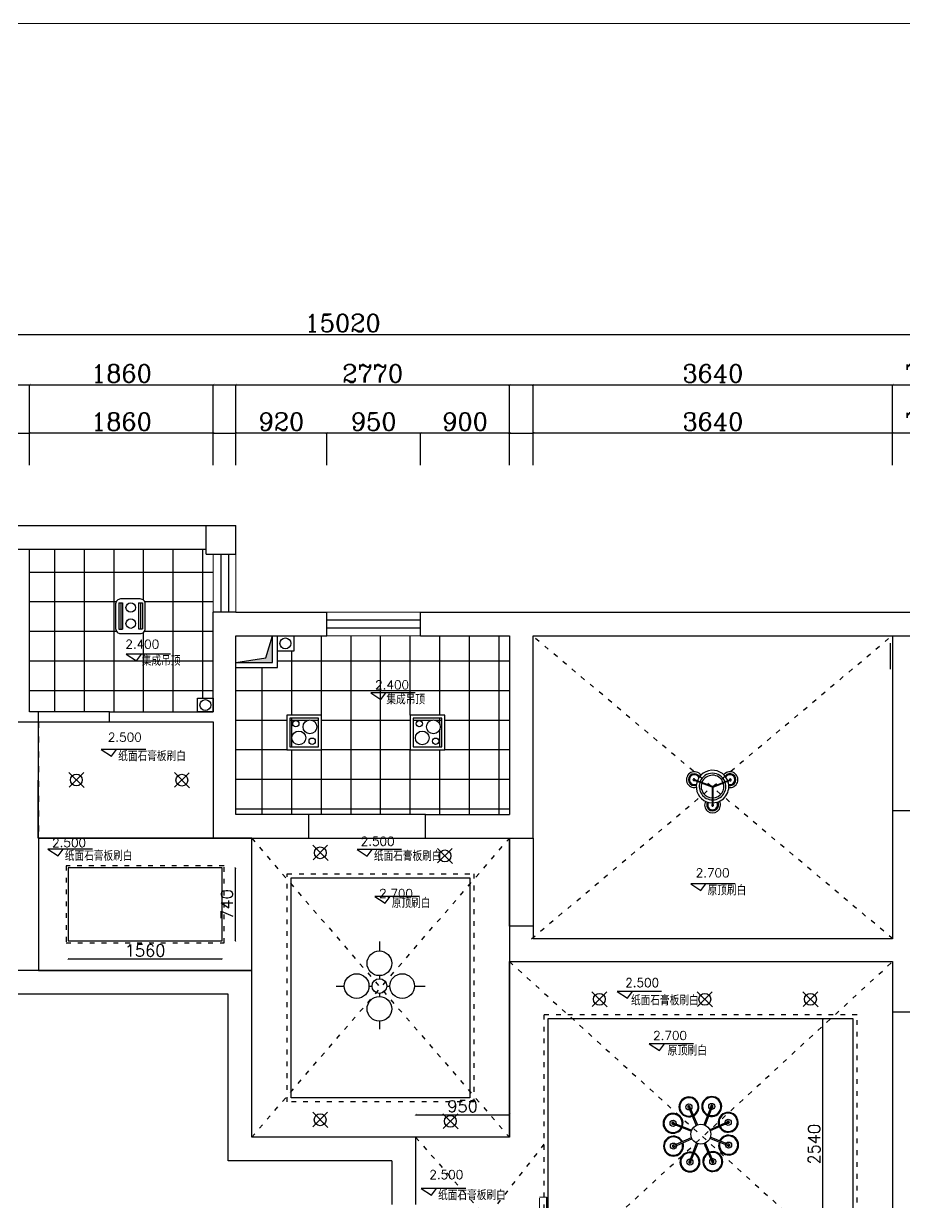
# Model space of a CAD drawing. Header units: millimetres. Extents: x 512961 to 1001058, y -961995 to -458543.
# Drawn here: x 781415 to 790335, y -936326 to -924380 of the extents above; entities that cross this region are included whole.
import ezdxf

# ---------------------------------------------------------------- set-up
doc = ezdxf.new("R2010")
doc.units = ezdxf.units.MM
doc.header["$MEASUREMENT"] = 0
doc.header["$PDMODE"] = 3
doc.linetypes.add('ACAD_ISO03W100', pattern=[30, 12, -18])
doc.layers.get('0').update_dxf_attribs({"linetype": 'CONTINUOUS'})
doc.layers.get('DEFPOINTS').update_dxf_attribs({"linetype": 'CONTINUOUS'})
for name, color, linetype in [('0-ELV-01-细实线', 1, 'CONTINUOUS'), ('1', 7, 'CONTINUOUS'), ('2', 4, 'CONTINUOUS'), ('FUR', 15, 'CONTINUOUS'), ('txt', 7, 'CONTINUOUS'), ('WINDOW', 5, 'CONTINUOUS'), ('WINDOW_TEXT', 7, 'CONTINUOUS'), ('图例-电', 7, 'CONTINUOUS'), ('图层1', 1, 'CONTINUOUS'), ('装饰细节', 1, 'CONTINUOUS'), ('辅助线', 8, 'CONTINUOUS')]:
    doc.layers.add(name, color=color, linetype=linetype)
doc.layers.add('门窗', color=4, linetype='CONTINUOUS', lineweight=13)
doc.styles.get("Standard").update_dxf_attribs({"font": 'complex.shx', "bigfont": 'hzxy.shx'})
doc.dimstyles.new('LMDIM40', dxfattribs={"dimtxt": 80, "dimasz": 20, "dimexe": 0, "dimexo": 0, "dimgap": 25, "dimtad": 1, "dimdec": 0, "dimzin": 0, "dimdsep": 46, "dimtxsty": 'Standard', "dimblk1": 'DOT', "dimblk2": 'DOT', "dimsah": 1, "dimcen": 0, "dimclrd": 2, "dimclre": 2, "dimclrt": 2, "dimadec": 0, "dimazin": 0, "dimtfac": 1, "dimtdec": 0, "dimtmove": 2, "dimatfit": 3, "dimldrblk": 'DOT', "dimfxl": 0, "dimtolj": 1, "dimtzin": 0, "dimarcsym": 0})
pattern_1 = [(0, (307130.2, -376138.1), (0, 300), []), (90, (307130.2, -376138.1), (-300, 2e-14), [])]

# ---------------------------------------------------------------- blocks, each defined once
blk = doc.blocks.new('_ArchTick')
at = {"color": 0, "linetype": 'ByBlock', "const_width": 0.15}
blk.add_lwpolyline([(-0.5, -0.5), (0.5, 0.5)], dxfattribs=at)
blk = doc.blocks.new('*D589')
at = {"layer": 'DEFPOINTS', "color": 0}
for p in [(783335, -928529), (781475, -928856), (783335, -928856)]:
    blk.add_point(p, dxfattribs=at)
at = {"layer": 'txt', "color": 2, "lineweight": -2}
for p, q in [((781475, -928856), (781475, -928529)), ((781475, -928529), (783335, -928529)), ((783335, -928856), (783335, -928529))]:
    blk.add_line(p, q, dxfattribs=at)
at = {"layer": 'txt', "color": 2, "lineweight": -2, "xscale": 20, "yscale": 20, "zscale": 20, "rotation": 180}
blk.add_blockref('_ArchTick', (781475, -928529), dxfattribs=at)
at = {"layer": 'txt', "color": 2, "lineweight": -2, "xscale": 20, "yscale": 20, "zscale": 20}
blk.add_blockref('_ArchTick', (783335, -928529), dxfattribs=at)
at = {"layer": 'txt', "color": 2, "insert": (782405, -928414), "char_height": 180, "attachment_point": 5}
blk.add_mtext('\\A1;1860', dxfattribs=at)
blk = doc.blocks.new('_DOT')
at = {"color": 0, "linetype": 'ByBlock'}
blk.add_line((-0.5, 0), (-1, 0), dxfattribs=at)
at = {"color": 0, "linetype": 'ByBlock', "const_width": 0.5}
blk.add_lwpolyline([(-0.25, 0, 1), (0.25, 0, 1)], format="xyb", close=True, dxfattribs=at)
blk = doc.blocks.new('DOT')
at = {"color": 0, "linetype": 'ByBlock'}
blk.add_line((-0.35, 0), (-1, 0), dxfattribs=at)
at = {"color": 0, "linetype": 'ByBlock', "const_width": 0.35}
blk.add_lwpolyline([(-0.175, 0, 1), (0.175, 0, 1)], format="xyb", close=True, dxfattribs=at)
blk = doc.blocks.new('*D590')
at = {"layer": 'DEFPOINTS', "color": 0}
for p in [(784485, -928529), (783565, -928856), (784485, -928856)]:
    blk.add_point(p, dxfattribs=at)
at = {"layer": 'txt', "color": 2, "lineweight": -2}
for p, q in [((783565, -928856), (783565, -928529)), ((783565, -928529), (784485, -928529)), ((784485, -928856), (784485, -928529))]:
    blk.add_line(p, q, dxfattribs=at)
at = {"layer": 'txt', "color": 2, "lineweight": -2, "xscale": 20, "yscale": 20, "zscale": 20, "rotation": 180}
blk.add_blockref('_ArchTick', (783565, -928529), dxfattribs=at)
at = {"layer": 'txt', "color": 2, "lineweight": -2, "xscale": 20, "yscale": 20, "zscale": 20}
blk.add_blockref('_ArchTick', (784485, -928529), dxfattribs=at)
at = {"layer": 'txt', "color": 2, "insert": (784025, -928414), "char_height": 180, "attachment_point": 5}
blk.add_mtext('\\A1;920', dxfattribs=at)
blk = doc.blocks.new('*D591')
at = {"layer": 'DEFPOINTS', "color": 0}
for p in [(785435, -928529), (784485, -928856), (785435, -928856)]:
    blk.add_point(p, dxfattribs=at)
at = {"layer": 'txt', "color": 2, "lineweight": -2}
for p, q in [((784485, -928856), (784485, -928529)), ((784485, -928529), (785435, -928529)), ((785435, -928856), (785435, -928529))]:
    blk.add_line(p, q, dxfattribs=at)
at = {"layer": 'txt', "color": 2, "lineweight": -2, "xscale": 20, "yscale": 20, "zscale": 20, "rotation": 180}
blk.add_blockref('_ArchTick', (784485, -928529), dxfattribs=at)
at = {"layer": 'txt', "color": 2, "lineweight": -2, "xscale": 20, "yscale": 20, "zscale": 20}
blk.add_blockref('_ArchTick', (785435, -928529), dxfattribs=at)
at = {"layer": 'txt', "color": 2, "insert": (784960, -928414), "char_height": 180, "attachment_point": 5}
blk.add_mtext('\\A1;950', dxfattribs=at)
blk = doc.blocks.new('*D592')
at = {"layer": 'DEFPOINTS', "color": 0}
for p in [(786335, -928529), (785435, -928856), (786335, -928856)]:
    blk.add_point(p, dxfattribs=at)
at = {"layer": 'txt', "color": 2, "lineweight": -2}
for p, q in [((785435, -928856), (785435, -928529)), ((785435, -928529), (786335, -928529)), ((786335, -928856), (786335, -928529))]:
    blk.add_line(p, q, dxfattribs=at)
at = {"layer": 'txt', "color": 2, "lineweight": -2, "xscale": 20, "yscale": 20, "zscale": 20, "rotation": 180}
blk.add_blockref('_ArchTick', (785435, -928529), dxfattribs=at)
at = {"layer": 'txt', "color": 2, "lineweight": -2, "xscale": 20, "yscale": 20, "zscale": 20}
blk.add_blockref('_ArchTick', (786335, -928529), dxfattribs=at)
at = {"layer": 'txt', "color": 2, "insert": (785885, -928414), "char_height": 180, "attachment_point": 5}
blk.add_mtext('\\A1;900', dxfattribs=at)
blk = doc.blocks.new('*D593')
at = {"layer": 'DEFPOINTS', "color": 0}
for p in [(790215, -928529), (786575, -928856), (790215, -928856)]:
    blk.add_point(p, dxfattribs=at)
at = {"layer": 'txt', "color": 2, "lineweight": -2}
for p, q in [((786575, -928856), (786575, -928529)), ((786575, -928529), (790215, -928529)), ((790215, -928856), (790215, -928529))]:
    blk.add_line(p, q, dxfattribs=at)
at = {"layer": 'txt', "color": 2, "lineweight": -2, "xscale": 20, "yscale": 20, "zscale": 20, "rotation": 180}
blk.add_blockref('_ArchTick', (786575, -928529), dxfattribs=at)
at = {"layer": 'txt', "color": 2, "lineweight": -2, "xscale": 20, "yscale": 20, "zscale": 20}
blk.add_blockref('_ArchTick', (790215, -928529), dxfattribs=at)
at = {"layer": 'txt', "color": 2, "insert": (788395, -928414), "char_height": 180, "attachment_point": 5}
blk.add_mtext('\\A1;3640', dxfattribs=at)
blk = doc.blocks.new('*D594')
at = {"layer": 'DEFPOINTS', "color": 0}
for p in [(790925, -928529), (790215, -928856), (790925, -928856)]:
    blk.add_point(p, dxfattribs=at)
at = {"layer": 'txt', "color": 2, "lineweight": -2}
for p, q in [((790215, -928856), (790215, -928529)), ((790215, -928529), (790925, -928529)), ((790925, -928856), (790925, -928529))]:
    blk.add_line(p, q, dxfattribs=at)
at = {"layer": 'txt', "color": 2, "lineweight": -2, "xscale": 20, "yscale": 20, "zscale": 20, "rotation": 180}
blk.add_blockref('_ArchTick', (790215, -928529), dxfattribs=at)
at = {"layer": 'txt', "color": 2, "lineweight": -2, "xscale": 20, "yscale": 20, "zscale": 20}
blk.add_blockref('_ArchTick', (790925, -928529), dxfattribs=at)
at = {"layer": 'txt', "color": 2, "insert": (790570, -928414), "char_height": 180, "attachment_point": 5}
blk.add_mtext('\\A1;710', dxfattribs=at)
blk = doc.blocks.new('*D598')
at = {"layer": 'DEFPOINTS', "color": 0}
for p in [(783335, -928041), (781475, -928856), (783335, -928856)]:
    blk.add_point(p, dxfattribs=at)
at = {"layer": 'txt', "color": 2, "lineweight": -2}
for p, q in [((781475, -928856), (781475, -928041)), ((781475, -928041), (783335, -928041)), ((783335, -928856), (783335, -928041))]:
    blk.add_line(p, q, dxfattribs=at)
at = {"layer": 'txt', "color": 2, "lineweight": -2, "xscale": 20, "yscale": 20, "zscale": 20, "rotation": 180}
blk.add_blockref('_ArchTick', (781475, -928041), dxfattribs=at)
at = {"layer": 'txt', "color": 2, "lineweight": -2, "xscale": 20, "yscale": 20, "zscale": 20}
blk.add_blockref('_ArchTick', (783335, -928041), dxfattribs=at)
at = {"layer": 'txt', "color": 2, "insert": (782405, -927926), "char_height": 180, "attachment_point": 5}
blk.add_mtext('\\A1;1860', dxfattribs=at)
blk = doc.blocks.new('*D599')
at = {"layer": 'DEFPOINTS', "color": 0}
for p in [(786335, -928041), (783565, -928856), (786335, -928856)]:
    blk.add_point(p, dxfattribs=at)
at = {"layer": 'txt', "color": 2, "lineweight": -2}
for p, q in [((783565, -928856), (783565, -928041)), ((783565, -928041), (786335, -928041)), ((786335, -928856), (786335, -928041))]:
    blk.add_line(p, q, dxfattribs=at)
at = {"layer": 'txt', "color": 2, "lineweight": -2, "xscale": 20, "yscale": 20, "zscale": 20, "rotation": 180}
blk.add_blockref('_ArchTick', (783565, -928041), dxfattribs=at)
at = {"layer": 'txt', "color": 2, "lineweight": -2, "xscale": 20, "yscale": 20, "zscale": 20}
blk.add_blockref('_ArchTick', (786335, -928041), dxfattribs=at)
at = {"layer": 'txt', "color": 2, "insert": (784950, -927926), "char_height": 180, "attachment_point": 5}
blk.add_mtext('\\A1;2770', dxfattribs=at)
blk = doc.blocks.new('*D600')
at = {"layer": 'DEFPOINTS', "color": 0}
for p in [(790215, -928041), (786575, -928856), (790215, -928856)]:
    blk.add_point(p, dxfattribs=at)
at = {"layer": 'txt', "color": 2, "lineweight": -2}
for p, q in [((786575, -928856), (786575, -928041)), ((786575, -928041), (790215, -928041)), ((790215, -928856), (790215, -928041))]:
    blk.add_line(p, q, dxfattribs=at)
at = {"layer": 'txt', "color": 2, "lineweight": -2, "xscale": 20, "yscale": 20, "zscale": 20, "rotation": 180}
blk.add_blockref('_ArchTick', (786575, -928041), dxfattribs=at)
at = {"layer": 'txt', "color": 2, "lineweight": -2, "xscale": 20, "yscale": 20, "zscale": 20}
blk.add_blockref('_ArchTick', (790215, -928041), dxfattribs=at)
at = {"layer": 'txt', "color": 2, "insert": (788395, -927926), "char_height": 180, "attachment_point": 5}
blk.add_mtext('\\A1;3640', dxfattribs=at)
blk = doc.blocks.new('*D601')
at = {"layer": 'DEFPOINTS', "color": 0}
for p in [(790925, -928041), (790215, -928856), (790925, -928856)]:
    blk.add_point(p, dxfattribs=at)
at = {"layer": 'txt', "color": 2, "lineweight": -2}
for p, q in [((790215, -928856), (790215, -928041)), ((790215, -928041), (790925, -928041)), ((790925, -928856), (790925, -928041))]:
    blk.add_line(p, q, dxfattribs=at)
at = {"layer": 'txt', "color": 2, "lineweight": -2, "xscale": 20, "yscale": 20, "zscale": 20, "rotation": 180}
blk.add_blockref('_ArchTick', (790215, -928041), dxfattribs=at)
at = {"layer": 'txt', "color": 2, "lineweight": -2, "xscale": 20, "yscale": 20, "zscale": 20}
blk.add_blockref('_ArchTick', (790925, -928041), dxfattribs=at)
at = {"layer": 'txt', "color": 2, "insert": (790570, -927926), "char_height": 180, "attachment_point": 5}
blk.add_mtext('\\A1;710', dxfattribs=at)
blk = doc.blocks.new('*D603')
at = {"layer": 'DEFPOINTS', "color": 0}
for p in [(792155, -927530), (777135, -928856), (792155, -928856)]:
    blk.add_point(p, dxfattribs=at)
at = {"layer": 'txt', "color": 2, "lineweight": -2}
for p, q in [((777135, -928856), (777135, -927530)), ((777135, -927530), (792155, -927530)), ((792155, -928856), (792155, -927530))]:
    blk.add_line(p, q, dxfattribs=at)
at = {"layer": 'txt', "color": 2, "lineweight": -2, "xscale": 20, "yscale": 20, "zscale": 20, "rotation": 180}
blk.add_blockref('_ArchTick', (777135, -927530), dxfattribs=at)
at = {"layer": 'txt', "color": 2, "lineweight": -2, "xscale": 20, "yscale": 20, "zscale": 20}
blk.add_blockref('_ArchTick', (792155, -927530), dxfattribs=at)
at = {"layer": 'txt', "color": 2, "insert": (784645, -927415), "char_height": 180, "attachment_point": 5}
blk.add_mtext('\\A1;15020', dxfattribs=at)
blk = doc.blocks.new('*D1157')
at = {"layer": 'DEFPOINTS', "color": 0}
for p in [(786335, -935437), (785385, -935666), (786335, -935666)]:
    blk.add_point(p, dxfattribs=at)
at = {"layer": 'txt', "color": 2, "lineweight": -2}
for p, q in [((785385, -935438), (785385, -935437)), ((785385, -935437), (786335, -935437)), ((786335, -935438), (786335, -935437))]:
    blk.add_line(p, q, dxfattribs=at)
at = {"layer": 'txt', "color": 2, "lineweight": -2, "xscale": 20, "yscale": 20, "zscale": 20, "rotation": 180}
blk.add_blockref('_ArchTick', (785385, -935437), dxfattribs=at)
at = {"layer": 'txt', "color": 2, "lineweight": -2, "xscale": 20, "yscale": 20, "zscale": 20}
blk.add_blockref('_ArchTick', (786335, -935437), dxfattribs=at)
at = {"layer": 'txt', "color": 2, "insert": (785860, -935352), "char_height": 120, "attachment_point": 5}
blk.add_mtext('\\A1;950', dxfattribs=at)
blk = doc.blocks.new('*D1158')
at = {"layer": 'DEFPOINTS', "color": 0}
for p in [(789815, -934466), (789505, -937006), (789815, -937006)]:
    blk.add_point(p, dxfattribs=at)
at = {"layer": 'txt', "color": 2, "lineweight": -2}
for p, q in [((789506, -934466), (789505, -934466)), ((789505, -934466), (789505, -937006)), ((789506, -937006), (789505, -937006))]:
    blk.add_line(p, q, dxfattribs=at)
at = {"layer": 'txt', "color": 2, "lineweight": -2, "xscale": 20, "yscale": 20, "zscale": 20}
for p, rotation in [((789505, -934466), 90), ((789505, -937006), 270)]:
    blk.add_blockref('_ArchTick', p, dxfattribs=dict(at, rotation=rotation))
at = {"layer": 'txt', "color": 2, "insert": (789420, -935736), "char_height": 120, "attachment_point": 5, "rotation": 90}
blk.add_mtext('\\A1;2540', dxfattribs=at)
blk = doc.blocks.new('*D1213')
at = {"layer": 'DEFPOINTS', "color": 0}
for p in [(783425, -932936), (783559, -932936), (783425, -933676)]:
    blk.add_point(p, dxfattribs=at)
at = {"layer": 'txt', "color": 2, "lineweight": -2}
for p, q in [((783558, -932936), (783559, -932936)), ((783559, -933676), (783559, -932936)), ((783558, -933676), (783559, -933676))]:
    blk.add_line(p, q, dxfattribs=at)
at = {"layer": 'txt', "color": 2, "lineweight": -2, "xscale": 20, "yscale": 20, "zscale": 20}
for p, rotation in [((783559, -932936), 90), ((783559, -933676), 270)]:
    blk.add_blockref('_ArchTick', p, dxfattribs=dict(at, rotation=rotation))
at = {"layer": 'txt', "color": 2, "insert": (783474, -933306), "char_height": 120, "attachment_point": 5, "rotation": 90}
blk.add_mtext('\\A1;740', dxfattribs=at)
blk = doc.blocks.new('*D1214')
at = {"layer": 'DEFPOINTS', "color": 0}
for p in [(781865, -933676), (783425, -933676), (783425, -933859)]:
    blk.add_point(p, dxfattribs=at)
at = {"layer": 'txt', "color": 2, "lineweight": -2}
for p, q in [((781865, -933858), (781865, -933859)), ((781865, -933859), (783425, -933859)), ((783425, -933858), (783425, -933859))]:
    blk.add_line(p, q, dxfattribs=at)
at = {"layer": 'txt', "color": 2, "lineweight": -2, "xscale": 20, "yscale": 20, "zscale": 20, "rotation": 180}
blk.add_blockref('_ArchTick', (781865, -933859), dxfattribs=at)
at = {"layer": 'txt', "color": 2, "lineweight": -2, "xscale": 20, "yscale": 20, "zscale": 20}
blk.add_blockref('_ArchTick', (783425, -933859), dxfattribs=at)
at = {"layer": 'txt', "color": 2, "insert": (782645, -933774), "char_height": 120, "attachment_point": 5}
blk.add_mtext('\\A1;1560', dxfattribs=at)

msp = doc.modelspace()

# ---------------------------------------------------------------- hatches: boundary and pattern name
at = {"layer": 'txt'}
msp.add_hatch(color=256, dxfattribs=at).paths.add_polyline_path([(783934.6, -930585.7), (783867.4, -930805.9), (783564.6, -930855.7), (783934.6, -930855.7)])
at = {"layer": '辅助线'}
h = msp.add_hatch(dxfattribs=at)
h.set_pattern_fill('_USER', color=256, scale=300, style=0, double=1, pattern_type=0)
h.set_pattern_definition(pattern_1)
h.paths.add_polyline_path([(782284.6, -931355.7), (783177, -931355.7), (783177, -931217.2), (783334.6, -931217.2), (783334.6, -930345.7), (783334.6, -929755.7), (783264.6, -929755.7), (783264.6, -929705.7), (781474.6, -929705.7), (781474.6, -931355.7), (781564.6, -931355.7)])
h.paths.add_polyline_path([(782346.7, -930511.1), (782346.7, -930261.1, -0.4142136), (782396.7, -930211.1), (782596.7, -930211.1, -0.4142136), (782646.7, -930261.1), (782646.7, -930511.1, -0.4142136), (782596.7, -930561.1), (782396.7, -930561.1, -0.4142136)], flags=16)
h.paths.add_polyline_path([(782377.8, -930516.7), (782377.8, -930248.8), (782417.8, -930248.8), (782417.8, -930516.7)], flags=0)
h.paths.add_polyline_path([(782451.4, -930460.9, -1), (782546.7, -930460.9, -1)], flags=0)
h.paths.add_polyline_path([(782578.2, -930514.7), (782578.2, -930250.8), (782618.2, -930250.8), (782618.2, -930514.7)], flags=0)
h.paths.add_polyline_path([(782451.4, -930298.4, -1), (782546.7, -930298.4, -1)], flags=0)
h = msp.add_hatch(dxfattribs=at)
h.set_pattern_fill('_USER', color=256, scale=300, style=0, double=1, pattern_type=0)
h.set_pattern_definition(pattern_1)
h.paths.add_polyline_path([(785484.6, -932395.7), (786334.6, -932395.7), (786334.6, -930585.7), (785434.6, -930585.7), (784484.6, -930585.7), (784151.8, -930585.7), (784151.8, -930739.1), (783984.6, -930739.1), (783984.6, -930905.7), (783564.6, -930905.7), (783564.6, -932395.7), (784304.6, -932395.7)])
h.paths.add_polyline_path([(785330.2, -931738.1), (785330.2, -931388.1), (785680.2, -931388.1), (785680.2, -931738.1)], flags=16)
h.paths.add_polyline_path([(785360.2, -931708.1), (785360.2, -931418.1), (785650.2, -931418.1), (785650.2, -931708.1)], flags=0)
h.paths.add_polyline_path([(785382.4, -931619, -1), (785521.7, -931619, -1)], flags=0)
h.paths.add_polyline_path([(784430.2, -931738.1), (784080.2, -931738.1), (784080.2, -931388.1), (784430.2, -931388.1)], flags=16)
h.paths.add_polyline_path([(785389.5, -931475.2, -1), (785453.3, -931475.2, -1)], flags=0)
h.paths.add_polyline_path([(785554.9, -931652.3, -1), (785618.7, -931652.3, -1)], flags=0)
h.paths.add_polyline_path([(784400.2, -931708.1), (784110.2, -931708.1), (784110.2, -931418.1), (784400.2, -931418.1)], flags=0)
h.paths.add_polyline_path([(785494.7, -931506.8, -1), (785634, -931506.8, -1)], flags=0)
h.paths.add_polyline_path([(784304.9, -931652.3, -1), (784368.7, -931652.3, -1)], flags=0)
h.paths.add_polyline_path([(784244.7, -931506.8, -1), (784384, -931506.8, -1)], flags=0)
h.paths.add_polyline_path([(784132.4, -931619, -1), (784271.7, -931619, -1)], flags=0)
h.paths.add_polyline_path([(784139.5, -931475.2, -1), (784203.3, -931475.2, -1)], flags=0)

# ---------------------------------------------------------------- linework, layer by layer
at = {"color": 44, "linetype": 'ByBlock', "ltscale": 3}
for p, q in [((782397.8, -930248.8), (782397.8, -930516.7)), ((782397.8, -930278.6), (782397.8, -930512.7)), ((782598.2, -930250.8), (782598.2, -930514.7))]:
    msp.add_line(p, q, dxfattribs=at)
at = {"color": 8, "linetype": 'ACAD_ISO03W100', "ltscale": 4}
for p, q in [((790217.3, -933655.7), (786557.3, -930575.7)), ((786557.3, -933655.7), (790217.3, -930575.7)), ((783724.6, -932635.7), (786334.6, -935665.7)), ((783724.6, -935665.7), (786334.6, -932635.7)), ((786334.6, -933885.7), (790214.6, -937405.7)), ((786724.6, -937105.7), (790214.6, -933885.7)), ((785384.6, -935665.7), (786654.1, -937105.7)), ((786684.6, -935735.7), (785384.6, -937405.7))]:
    msp.add_line(p, q, dxfattribs=at)
at = {"color": 250}
for p, q in [((790194.6, -930922.8), (790194.6, -930660.2)), ((790214.6, -934395.7), (790214.6, -936745.7))]:
    msp.add_line(p, q, dxfattribs=at)
at = {"color": 7, "linetype": 'ByBlock', "ltscale": 3}
for p, q in [((788387.6, -932117.4), (788210, -932050.2)), ((788390.2, -932111.2), (788212.8, -932044.1)), ((788388.8, -932119.3), (788388.8, -932292)), ((788394, -932111), (788561.7, -932044.3)), ((788396, -932119.2), (788396, -932291.8)), ((788397.2, -932117), (788563.7, -932050.7))]:
    msp.add_line(p, q, dxfattribs=at)
at = {"color": 4}
msp.add_lwpolyline([(773412.7, -924381.6), (773412.7, -942896.8), (795236.3, -942895.4), (795236.3, -924380.2)], close=True, dxfattribs=at)
at = {"color": 8, "linetype": 'ACAD_ISO03W100', "ltscale": 4}
for points in [[(783444.6, -932915.7), (781844.6, -932915.7), (781844.6, -933695.7), (783444.6, -933695.7)], [(784084.6, -932995.7), (785974.6, -932995.7), (785974.6, -935305.7), (784084.6, -935305.7)], [(786684.6, -937045.7), (789854.6, -937045.7), (789854.6, -934425.7), (786684.6, -934425.7)]]:
    msp.add_lwpolyline(points, close=True, dxfattribs=at)
at = {"color": 44, "linetype": 'ByBlock', "ltscale": 3}
for centre, radius in [((782499, -930298.4), 47.6), ((782499, -930460.9), 47.6), ((784171.4, -931475.2), 31.9), ((784314.3, -931506.8), 69.6), ((785421.4, -931475.2), 31.9), ((785564.3, -931506.8), 69.6), ((784202.1, -931619), 69.6), ((784336.8, -931652.3), 31.9), ((785452.1, -931619), 69.6), ((785586.8, -931652.3), 31.9)]:
    msp.add_circle(centre, radius, dxfattribs=at)
at = {"color": 7, "linetype": 'ByBlock', "ltscale": 3}
msp.add_circle((788392.3, -932115.7), 5.03, dxfattribs=at)
for centre, radius, start, end in [((788207.2, -932041.9), 80, 31.937, 284.00107), ((788391.4, -932111.8), 165, 21.62829, 269.11134), ((788568.3, -932041.7), 80, 261.25502, 137.18021), ((788202.9, -932043.2), 10, 354.71588, 315.43487), ((788391.4, -932111.8), 165, 271.61974, 19.28876), ((788571.7, -932044.7), 10, 216.93124, 177.44399), ((788391.7, -932298.6), 80, 152.0321, 28.16104), ((788392.8, -932301.2), 10, 113.12669, 70.75975)]:
    msp.add_arc(centre, radius, start, end, dxfattribs=at)
at = {"color": 44, "linetype": 'ByBlock', "ltscale": 3}
for centre, radius, start, end in [((788207.2, -932041.9), 60, 27.47403, 289.17142), ((788207.2, -932041.9), 50, 22.51016, 294.84057), ((788391.4, -932111.8), 135, 21.61273, 159.1944), ((788391.4, -932111.8), 115, 21.59786, 159.18017), ((788568.3, -932041.7), 60, 258.14898, 141.64318), ((788568.3, -932041.7), 50, 254.45674, 146.60705), ((788391.4, -932111.8), 135, 162.04086, 268.91384), ((788391.4, -932111.8), 115, 162.52214, 268.72491), ((788391.4, -932111.8), 135, 271.97981, 18.75288), ((788391.4, -932111.8), 115, 272.3243, 18.24006), ((788391.7, -932298.6), 60, 149.94046, 30.25267), ((788391.7, -932298.6), 50, 147.1447, 33.04843)]:
    msp.add_arc(centre, radius, start, end, dxfattribs=at)
for centre, major_axis, start_param, end_param in [((788152.3, -935357.9), (-65.7, -65.7), 1.2592402, 7.4118981), ((788152.3, -935357.9), (-8.87, -8.87), 1.698147, 6.9729912), ((788383.4, -935353.7), (65.7, -65.7), 5.186231, 11.3388889), ((788383.4, -935353.7), (8.87, -8.87), 5.6251379, 10.8999821), ((787991.9, -935524.4), (65.7, -65.7), 0.473842, 6.6264999), ((788549.9, -935514.2), (65.7, -65.7), 4.4008329, 10.5534907), ((787991.9, -935524.4), (8.87, -8.87), 0.9127489, 6.1875931), ((788549.9, -935514.2), (8.87, -8.87), 4.8397397, 10.1145839), ((787996.1, -935755.5), (-65.7, -65.7), 2.8300365, 8.9826944), ((788554.1, -935745.3), (-65.7, -65.7), 5.186231, 11.3388889), ((787996.1, -935755.5), (8.87, -8.87), 1.698147, 6.9729912), ((788162.5, -935916), (-65.7, -65.7), 3.6154347, 9.7680926), ((788393.7, -935911.7), (-65.7, -65.7), 4.4008329, 10.5534907), ((788554.1, -935745.3), (8.87, -8.87), 4.0543415, 9.3291857), ((788162.5, -935916), (8.87, -8.87), 2.4835452, 7.7583894), ((788393.7, -935911.7), (-8.87, -8.87), 4.8397397, 10.1145839)]:
    msp.add_ellipse(centre, major_axis=major_axis, ratio=1, start_param=start_param, end_param=end_param, dxfattribs=at)
at = {"layer": '0-ELV-01-细实线', "color": 1, "linetype": 'ACAD_ISO03W100', "ltscale": 5}
msp.add_line((781564.6, -931455.7), (781564.6, -933975.7), dxfattribs=at)
at = {"layer": '1', "color": 7}
for p, q in [((782028.1, -932122.4), (781873.5, -931969.2)), ((781876.1, -932116.8), (782023.8, -931969.6)), ((783096.1, -932124.2), (782941.4, -931970.9)), ((782944, -932118.5), (783091.7, -931971.4)), ((784497.7, -932860.2), (784343.1, -932707)), ((784345.7, -932854.6), (784493.4, -932707.4)), ((785759.5, -932891.5), (785604.9, -932738.3)), ((785607.5, -932885.9), (785755.2, -932738.7)), ((787324.2, -934344.8), (787169.5, -934191.5)), ((787172.1, -934339.1), (787319.8, -934192)), ((788392.1, -934344.8), (788237.5, -934191.5)), ((788240.1, -934339.1), (788387.8, -934192)), ((789461.7, -934344.8), (789307.1, -934191.5)), ((789309.7, -934339.1), (789457.4, -934192)), ((784496.8, -935565.4), (784342.2, -935412.2)), ((784344.8, -935559.8), (784492.5, -935412.6)), ((785815.4, -935580.8), (785660.8, -935427.6)), ((785663.4, -935575.2), (785811.1, -935428))]:
    msp.add_line(p, q, dxfattribs=at)
at = {"layer": '2', "color": 7}
for p, q in [((785017.9, -933682.9), (785017.9, -933778.1)), ((785017.9, -934028.1), (785017.9, -934058.7)), ((784578.6, -934133.7), (784662.3, -934133.7)), ((784912.3, -934133.7), (784942.9, -934133.7)), ((785092.9, -934133.7), (785123.5, -934133.7)), ((785373.5, -934133.7), (785482, -934133.7)), ((785017.9, -934208.7), (785017.9, -934239.3)), ((785017.9, -934489.3), (785017.9, -934570.8)), ((788157.9, -935355.5), (788238.4, -935540)), ((788377.8, -935351.5), (788304.3, -935538.9)), ((788146.8, -935360.4), (788227.3, -935544.8)), ((788389.1, -935356), (788315.6, -935543.3)), ((787989.6, -935530), (788177, -935603.5)), ((787994.1, -935518.7), (788181.4, -935592.2)), ((788547.5, -935508.6), (788363, -935589.1)), ((788552.3, -935519.7), (788367.8, -935600.2)), ((787993.7, -935750), (788178.1, -935669.4)), ((787998.5, -935761.1), (788183, -935680.6)), ((788551.9, -935750.9), (788364.5, -935677.5)), ((788556.3, -935739.7), (788369, -935666.2)), ((788156.9, -935913.7), (788230.4, -935726.4)), ((788168.1, -935918.2), (788241.6, -935730.8)), ((788388.1, -935914.1), (788307.6, -935729.7)), ((788399.2, -935909.3), (788318.7, -935724.9))]:
    msp.add_line(p, q, dxfattribs=at)
for centre, radius in [((781949.4, -932045.3), 60), ((783017.4, -932047), 60), ((784419, -932783.1), 60), ((785680.9, -932814.4), 60), ((785017.9, -933903.1), 125), ((784787.3, -934133.7), 125), ((785248.5, -934133.7), 125), ((785017.9, -934133.7), 75), ((785017.9, -934364.3), 125), ((787245.5, -934267.6), 60), ((788313.5, -934267.6), 60), ((789383.1, -934267.6), 60), ((784418.1, -935488.3), 60), ((785736.7, -935503.7), 60)]:
    msp.add_circle(centre, radius, dxfattribs=at)
for centre, major_axis, start_param, end_param in [((788152.3, -935357.9), (-71.4, -71.4), 1.2540125, 7.4171257), ((788152.3, -935357.9), (-4.28, -4.28), 2.7647728, 5.9063655), ((788383.4, -935353.7), (71.4, -71.4), 5.1810034, 11.3441166), ((788383.4, -935353.7), (4.28, -4.28), 0.4085783, 3.550171), ((787991.9, -935524.4), (71.4, -71.4), 0.4686144, 6.6317276), ((788549.9, -935514.2), (71.4, -71.4), 4.3956052, 10.5587184), ((787991.9, -935524.4), (4.28, -4.28), 1.9793747, 5.1209673), ((788549.9, -935514.2), (4.28, -4.28), 5.9063655, 9.0479581), ((787996.1, -935755.5), (-71.4, -71.4), 2.8248089, 8.9879221), ((788554.1, -935745.3), (-71.4, -71.4), 5.1810034, 11.3441166), ((787996.1, -935755.5), (-4.28, -4.28), 4.3355691, 7.4771618), ((788162.5, -935916), (-71.4, -71.4), 3.610207, 9.7733202), ((788393.7, -935911.7), (71.4, -71.4), 2.8248089, 8.9879221), ((788554.1, -935745.3), (-4.28, -4.28), 0.4085783, 3.550171), ((788162.5, -935916), (-4.28, -4.28), 5.1209673, 8.26256), ((788393.7, -935911.7), (-4.28, -4.28), 5.9063655, 9.0479581)]:
    msp.add_ellipse(centre, major_axis=major_axis, ratio=1, start_param=start_param, end_param=end_param, dxfattribs=at)
for centre, major_axis in [((788152.3, -935357.9), (21.9, -21.9)), ((788383.4, -935353.7), (-21.9, -21.9)), ((787991.9, -935524.4), (-21.9, -21.9)), ((788273, -935634.8), (71.4, -71.4)), ((788549.9, -935514.2), (-21.9, -21.9)), ((788554.1, -935745.3), (-21.9, -21.9)), ((787996.1, -935755.5), (-21.9, -21.9)), ((788162.5, -935916), (-21.9, -21.9)), ((788393.7, -935911.7), (21.9, -21.9))]:
    msp.add_ellipse(centre, major_axis=major_axis, ratio=1, dxfattribs=at)
at = {"layer": 'FUR', "color": 7, "linetype": 'Continuous'}
for p, q in [((784080.2, -931388.1), (784080.2, -931738.1)), ((784430.2, -931388.1), (784080.2, -931388.1)), ((784430.2, -931738.1), (784430.2, -931388.1)), ((785330.2, -931388.1), (785330.2, -931738.1)), ((785680.2, -931388.1), (785330.2, -931388.1)), ((785680.2, -931738.1), (785680.2, -931388.1)), ((784110.2, -931418.1), (784110.2, -931708.1)), ((784400.2, -931418.1), (784110.2, -931418.1)), ((784400.2, -931708.1), (784400.2, -931418.1)), ((785360.2, -931418.1), (785360.2, -931708.1)), ((785650.2, -931418.1), (785360.2, -931418.1)), ((785650.2, -931708.1), (785650.2, -931418.1)), ((784080.2, -931738.1), (784430.2, -931738.1)), ((784110.2, -931708.1), (784400.2, -931708.1)), ((785330.2, -931738.1), (785680.2, -931738.1)), ((785360.2, -931708.1), (785650.2, -931708.1))]:
    msp.add_line(p, q, dxfattribs=at)
at = {"layer": 'txt', "color": 2}
for p, q in [((781354.6, -928041.1), (781474.6, -928041.1)), ((781474.6, -928855.8), (781474.6, -928041.1)), ((783334.6, -928855.8), (783334.6, -928041.1)), ((783334.6, -928041.1), (783564.6, -928041.1)), ((783564.6, -928855.8), (783564.6, -928041.1)), ((786334.6, -928855.8), (786334.6, -928041.1)), ((786334.6, -928041.1), (786574.6, -928041.1)), ((786574.6, -928855.8), (786574.6, -928041.1)), ((781354.6, -928529.3), (781474.6, -928529.3)), ((781474.6, -928855.8), (781474.6, -928529.3)), ((783334.6, -928855.8), (783334.6, -928529.3)), ((783334.6, -928529.3), (783564.6, -928529.3)), ((783564.6, -928855.8), (783564.6, -928529.3)), ((786334.6, -928855.8), (786334.6, -928529.3)), ((786334.6, -928529.3), (786574.6, -928529.3)), ((786574.6, -928855.8), (786574.6, -928529.3))]:
    msp.add_line(p, q, dxfattribs=at)
at = {"layer": 'txt'}
for p, q in [((782903.7, -930771.1), (782453.2, -930771.1)), ((782453.2, -930771.1), (782556.7, -930838.1)), ((782556.7, -930838.1), (782607.7, -930771.1)), ((785380.4, -931163.1), (784929.9, -931163.1)), ((784929.9, -931163.1), (785033.4, -931230.1)), ((785033.4, -931230.1), (785084.4, -931163.1)), ((782652.2, -931737.1), (782201.7, -931737.1)), ((782201.7, -931737.1), (782305.2, -931804.1)), ((782305.2, -931804.1), (782356.2, -931737.1)), ((783724.6, -933975.7), (783724.6, -932635.7)), ((786334.6, -933525.7), (786334.6, -932635.7)), ((782111.7, -932747.6), (781661.2, -932747.6)), ((781661.2, -932747.6), (781764.7, -932814.6)), ((781764.7, -932814.6), (781815.7, -932747.6)), ((785241.6, -932749.1), (784791.1, -932749.1)), ((784791.1, -932749.1), (784894.6, -932816.1)), ((784894.6, -932816.1), (784945.6, -932749.1)), ((788620.9, -933097.1), (788170.4, -933097.1)), ((788170.4, -933097.1), (788273.9, -933164.1)), ((788273.9, -933164.1), (788324.9, -933097.1)), ((785422.7, -933226.6), (784972.2, -933226.6)), ((784972.2, -933226.6), (785075.7, -933293.6)), ((785075.7, -933293.6), (785126.7, -933226.6)), ((786334.6, -933885.7), (786334.6, -935665.7)), ((787875.7, -934189.1), (787425.2, -934189.1)), ((787425.2, -934189.1), (787528.7, -934256.1)), ((787528.7, -934256.1), (787579.7, -934189.1)), ((788200.3, -934718.1), (787749.8, -934718.1)), ((787749.8, -934718.1), (787853.3, -934785.1)), ((787853.3, -934785.1), (787904.3, -934718.1)), ((785891.8, -936185.7), (785441.3, -936185.7)), ((785441.3, -936185.7), (785544.8, -936252.7)), ((785544.8, -936252.7), (785595.8, -936185.7))]:
    msp.add_line(p, q, dxfattribs=at)
for points in [[(784151.8, -930739.1), (783984.6, -930739.1), (783984.6, -930585.7), (784151.8, -930585.7)], [(783334.6, -931355.7), (783177, -931355.7), (783177, -931217.2), (783334.6, -931217.2)]]:
    msp.add_lwpolyline(points, close=True, dxfattribs=at)
msp.add_circle((783255.5, -931286.3), 55, dxfattribs=at)
at = {"layer": 'WINDOW'}
for p, q in [((777134.6, -929465.7), (783564.6, -929465.7)), ((783264.6, -929755.7), (783264.6, -929465.7)), ((783564.6, -929755.7), (783564.6, -929465.7)), ((777134.6, -929705.7), (783264.6, -929705.7)), ((781474.6, -931355.7), (781474.6, -929705.7)), ((783264.6, -929755.7), (783564.6, -929755.7)), ((783334.6, -931355.7), (783334.6, -930345.7)), ((783564.6, -930345.7), (783334.6, -930345.7)), ((783564.6, -930345.7), (784484.6, -930345.7)), ((784484.6, -930585.7), (784484.6, -930345.7)), ((785434.6, -930585.7), (785434.6, -930345.7)), ((785434.6, -930345.7), (791044.6, -930345.7)), ((783564.6, -932395.7), (783564.6, -930585.7)), ((783564.6, -930585.7), (784484.6, -930585.7)), ((783867.4, -930805.9), (783934.6, -930585.7)), ((783934.6, -930855.7), (783934.6, -930585.7)), ((783984.6, -930905.7), (783984.6, -930585.7)), ((785434.6, -930585.7), (786334.6, -930585.7)), ((786334.6, -930585.7), (786334.6, -932395.7)), ((786574.6, -932635.7), (786574.6, -930585.7)), ((786574.6, -930585.7), (791044.6, -930585.7)), ((790214.6, -930585.7), (790214.6, -933655.7)), ((783564.6, -930855.7), (783867.4, -930805.9)), ((783564.6, -930855.7), (783934.6, -930855.7)), ((783564.6, -930905.7), (783984.6, -930905.7)), ((781564.6, -931355.7), (781474.6, -931355.7)), ((781564.6, -931455.7), (781564.6, -931355.7)), ((782284.6, -931455.7), (782284.6, -931355.7)), ((782284.6, -931355.7), (783334.6, -931355.7)), ((781354.6, -931455.7), (781564.6, -931455.7)), ((781563.3, -932635.7), (781564.6, -931455.9)), ((782284.6, -931455.7), (783334.6, -931455.7)), ((790214.6, -932355.7), (791044.6, -932355.7)), ((784304.6, -932395.7), (783564.6, -932395.7)), ((784304.6, -932635.7), (784304.6, -932395.7)), ((785484.6, -932635.7), (785484.6, -932395.7)), ((785484.6, -932395.7), (786334.6, -932395.7)), ((783334.6, -932635.7), (784304.6, -932635.7)), ((785484.6, -932635.7), (786574.6, -932635.7)), ((786574.6, -933525.7), (786334.6, -933525.7)), ((786334.6, -933525.7), (786334.6, -933885.7)), ((786574.6, -933525.7), (786574.6, -933655.7)), ((790214.6, -933655.7), (786574.6, -933655.7)), ((786334.6, -933885.7), (790214.6, -933885.7)), ((790214.6, -933885.7), (790214.6, -934395.7)), ((783724.6, -933975.7), (779404.6, -933975.7)), ((783724.6, -935665.7), (783724.6, -933975.7)), ((783484.6, -934215.7), (779344.6, -934215.7)), ((783484.6, -935905.7), (783484.6, -934215.7)), ((790214.6, -934395.7), (790454.6, -934395.7)), ((785384.6, -935665.7), (783724.6, -935665.7)), ((785384.6, -935665.7), (785384.6, -936345.7)), ((785144.6, -935905.7), (783484.6, -935905.7)), ((785144.6, -935905.7), (785144.6, -936345.7))]:
    msp.add_line(p, q, dxfattribs=at)
at = {"layer": 'WINDOW_TEXT'}
for p, q in [((783414.6, -930345.7), (783414.6, -929755.7)), ((783494.6, -930345.7), (783494.6, -929755.7)), ((785434.6, -930425.7), (784484.6, -930425.7)), ((785434.6, -930505.7), (784484.6, -930505.7))]:
    msp.add_line(p, q, dxfattribs=at)
msp.add_circle((784065.6, -930661.1), 55, dxfattribs=at)
at = {"layer": '图例-电'}
msp.add_line((786709.1, -936272.4), (786709.1, -937105.7), dxfattribs=at)
at = {"layer": '图层1', "color": 7}
for p, q in [((782377.8, -930248.8), (782377.8, -930516.7)), ((782377.8, -930248.8), (782417.8, -930248.8)), ((782417.8, -930248.8), (782417.8, -930516.7)), ((782578.2, -930250.8), (782578.2, -930514.7)), ((782578.2, -930250.8), (782618.2, -930250.8)), ((782618.2, -930250.8), (782618.2, -930514.7)), ((782377.8, -930516.7), (782417.8, -930516.7)), ((782578.2, -930514.7), (782618.2, -930514.7))]:
    msp.add_line(p, q, dxfattribs=at)
msp.add_lwpolyline([(782396.7, -930561.1), (782596.7, -930561.1, 0.4142136), (782646.7, -930511.1), (782646.7, -930261.1, 0.4142136), (782596.7, -930211.1), (782396.7, -930211.1, 0.4142136), (782346.7, -930261.1), (782346.7, -930511.1, 0.4142136)], format="xyb", close=True, dxfattribs=at)
at = {"layer": '装饰细节', "color": 250}
for p, q in [((782284.6, -931355.7), (781564.6, -931355.7)), ((781564.6, -931455.7), (782284.6, -931455.7)), ((785484.6, -932395.7), (784304.6, -932395.7)), ((784304.6, -932635.7), (785484.6, -932635.7))]:
    msp.add_line(p, q, dxfattribs=at)
at = {"layer": '辅助线'}
for p, q in [((783334.6, -931455.7), (783334.6, -932635.7)), ((786574.6, -932635.7), (786574.6, -933525.7))]:
    msp.add_line(p, q, dxfattribs=at)
for points in [[(781564.6, -932635.7), (783334.6, -932635.7), (781564.6, -932635.7), (781564.6, -931455.7), (783334.6, -931455.7)], [(783724.6, -932635.7), (781564.6, -932635.7), (781564.6, -933975.7), (783724.6, -933975.7), (783724.6, -932635.7)], [(786334.6, -935665.7), (786334.6, -933885.7), (790214.6, -933885.7), (790214.6, -937405.7), (786334.6, -937405.7), (786334.6, -937405.7)]]:
    msp.add_lwpolyline(points, dxfattribs=at)
for points in [[(783724.6, -932635.7), (786334.6, -932635.7), (786334.6, -935665.7), (783724.6, -935665.7)], [(783424.6, -932935.7), (781864.6, -932935.7), (781864.6, -933675.7), (783424.6, -933675.7)], [(784124.6, -933035.7), (785934.6, -933035.7), (785934.6, -935265.7), (784124.6, -935265.7)], [(786724.6, -937005.7), (789814.6, -937005.7), (789814.6, -934465.7), (786724.6, -934465.7)]]:
    msp.add_lwpolyline(points, close=True, dxfattribs=at)
at = {"layer": '门窗'}
for p, q in [((783334.6, -930345.7), (783334.6, -929755.7)), ((783564.6, -930345.7), (783564.6, -929755.7)), ((785434.6, -930345.7), (784484.6, -930345.7)), ((785434.6, -930585.7), (784484.6, -930585.7)), ((786638.6, -936272.4), (786709.1, -936272.4)), ((786638.6, -937105.7), (786638.6, -936282.4))]:
    msp.add_line(p, q, dxfattribs=at)

# ---------------------------------------------------------------- block references
at = {"layer": 'txt', "color": 2, "xscale": 20, "yscale": 20, "zscale": 20}
for p in [(781474.6, -928041.1), (783564.6, -928041.1), (786574.6, -928041.1), (781474.6, -928529.3), (783564.6, -928529.3), (786574.6, -928529.3)]:
    msp.add_blockref('_ArchTick', p, dxfattribs=at)
at = {"layer": 'txt', "color": 2, "xscale": 20, "yscale": 20, "zscale": 20, "rotation": 180}
for p in [(783334.6, -928041.1), (786334.6, -928041.1), (783334.6, -928529.3), (786334.6, -928529.3)]:
    msp.add_blockref('_ArchTick', p, dxfattribs=at)

# ---------------------------------------------------------------- texts
at = {"layer": 'txt', "char_height": 89, "width": 2632.599, "attachment_point": 1}
for s, insert in [('\\pt133.516;2.400', (782444.7, -930625.1)), ('集成吊顶', (782611.4, -930797.6)), ('\\pt133.516;2.400', (784974.7, -931036.6)), ('集成吊顶', (785088.2, -931189.6)), ('\\pt133.516;2.500', (782267.7, -931567.6)), ('纸面石膏板刷白', (782372.7, -931764.1)), ('\\pt133.516;2.500', (781703.7, -932635.7)), ('\\pt133.516;2.500', (784828.2, -932622.1)), ('纸面石膏板刷白', (781832.2, -932774.6)), ('纸面石膏板刷白', (784962.1, -932776.1)), ('\\pt133.516;2.700', (788220.7, -932942.6)), ('\\pt133.516;2.700', (785014.7, -933150.1)), ('原顶刷白', (788341.4, -933124.1)), ('原顶刷白', (785143.2, -933253.6)), ('\\pt133.516;2.500', (787507.2, -934054.6)), ('纸面石膏板刷白', (787565.7, -934239.1)), ('\\pt133.516;2.700', (787789.7, -934590.6)), ('{\\H1.124x;原顶刷白}', (787936.2, -934737.6)), ('\\pt133.516;2.500', (785523.3, -935999.7)), ('纸面石膏板刷白', (785612.3, -936212.7))]:
    msp.add_mtext(s, dxfattribs=dict(at, insert=insert))

# ---------------------------------------------------------------- dimensions: what is measured, and where the dimension line sits
at = {"layer": 'txt'}
for base, p1, p2, override, picture, middle in [((792154.6, -927529.9), (777134.6, -928855.8), (792154.6, -928855.8), {"dimtxt": 180, "dimblk": 'ArchTick', "dimsah": 0, "dimldrblk": 'DOT'}, '*D603', (784644.6, -927414.9)), ((783334.6, -928041.1), (781474.6, -928855.8), (783334.6, -928855.8), {"dimtxt": 180, "dimblk": 'ArchTick', "dimsah": 0, "dimldrblk": 'DOT'}, '*D598', (782404.6, -927926.1)), ((786334.6, -928041.1), (783564.6, -928855.8), (786334.6, -928855.8), {"dimtxt": 180, "dimblk": 'ArchTick', "dimsah": 0, "dimldrblk": 'DOT'}, '*D599', (784949.6, -927926.1)), ((790214.6, -928041.1), (786574.6, -928855.8), (790214.6, -928855.8), {"dimtxt": 180, "dimblk": 'ArchTick', "dimsah": 0, "dimldrblk": 'DOT'}, '*D600', (788394.6, -927926.1)), ((790924.6, -928041.1), (790214.6, -928855.8), (790924.6, -928855.8), {"dimtxt": 180, "dimblk": 'ArchTick', "dimsah": 0, "dimldrblk": 'DOT'}, '*D601', (790569.6, -927926.1)), ((783334.6, -928529.3), (781474.6, -928855.8), (783334.6, -928855.8), {"dimtxt": 180, "dimblk": 'ArchTick', "dimsah": 0, "dimldrblk": 'DOT'}, '*D589', (782404.6, -928414.3)), ((784484.6, -928529.3), (783564.6, -928855.8), (784484.6, -928855.8), {"dimtxt": 180, "dimblk": 'ArchTick', "dimsah": 0, "dimldrblk": 'DOT'}, '*D590', (784024.6, -928414.3)), ((785434.6, -928529.3), (784484.6, -928855.8), (785434.6, -928855.8), {"dimtxt": 180, "dimblk": 'ArchTick', "dimsah": 0, "dimldrblk": 'DOT'}, '*D591', (784959.6, -928414.3)), ((786334.6, -928529.3), (785434.6, -928855.8), (786334.6, -928855.8), {"dimtxt": 180, "dimblk": 'ArchTick', "dimsah": 0, "dimldrblk": 'DOT'}, '*D592', (785884.6, -928414.3)), ((790214.6, -928529.3), (786574.6, -928855.8), (790214.6, -928855.8), {"dimtxt": 180, "dimblk": 'ArchTick', "dimsah": 0, "dimldrblk": 'DOT'}, '*D593', (788394.6, -928414.3)), ((790924.6, -928529.3), (790214.6, -928855.8), (790924.6, -928855.8), {"dimtxt": 180, "dimblk": 'ArchTick', "dimsah": 0, "dimldrblk": 'DOT'}, '*D594', (790569.6, -928414.3)), ((783424.6, -933859.1), (781864.6, -933675.7), (783424.6, -933675.7), {"dimtxt": 120, "dimblk": 'ArchTick', "dimsah": 0, "dimldrblk": 'DOT', "dimfxl": 1.25, "dimfxlon": 1}, '*D1214', (782644.6, -933774.1)), ((786334.6, -935437.1), (785384.6, -935665.7), (786334.6, -935665.7), {"dimtxt": 120, "dimblk": 'ArchTick', "dimsah": 0, "dimldrblk": 'DOT', "dimfxl": 1.25, "dimfxlon": 1}, '*D1157', (785859.6, -935352.1))]:
    dim = msp.add_linear_dim(base=base, p1=p1, p2=p2, dimstyle='LMDIM40', override=override, dxfattribs=at)
    dim.commit()
    dim.dimension.update_dxf_attribs({"geometry": picture, "text_midpoint": middle})
for base, p1, p2, picture, middle in [((783559.2, -932935.7), (783424.6, -933675.7), (783424.6, -932935.7), '*D1213', (783474.2, -933305.7)), ((789504.7, -937005.7), (789814.6, -934465.7), (789814.6, -937005.7), '*D1158', (789419.7, -935735.7))]:
    dim = msp.add_linear_dim(base=base, p1=p1, p2=p2, angle=90, dimstyle='LMDIM40', override={"dimtxt": 120, "dimblk": 'ArchTick', "dimsah": 0, "dimldrblk": 'DOT', "dimfxl": 1.25, "dimfxlon": 1}, dxfattribs=at)
    dim.commit()
    dim.dimension.update_dxf_attribs({"geometry": picture, "text_midpoint": middle})

doc.saveas('drawing.dxf')
